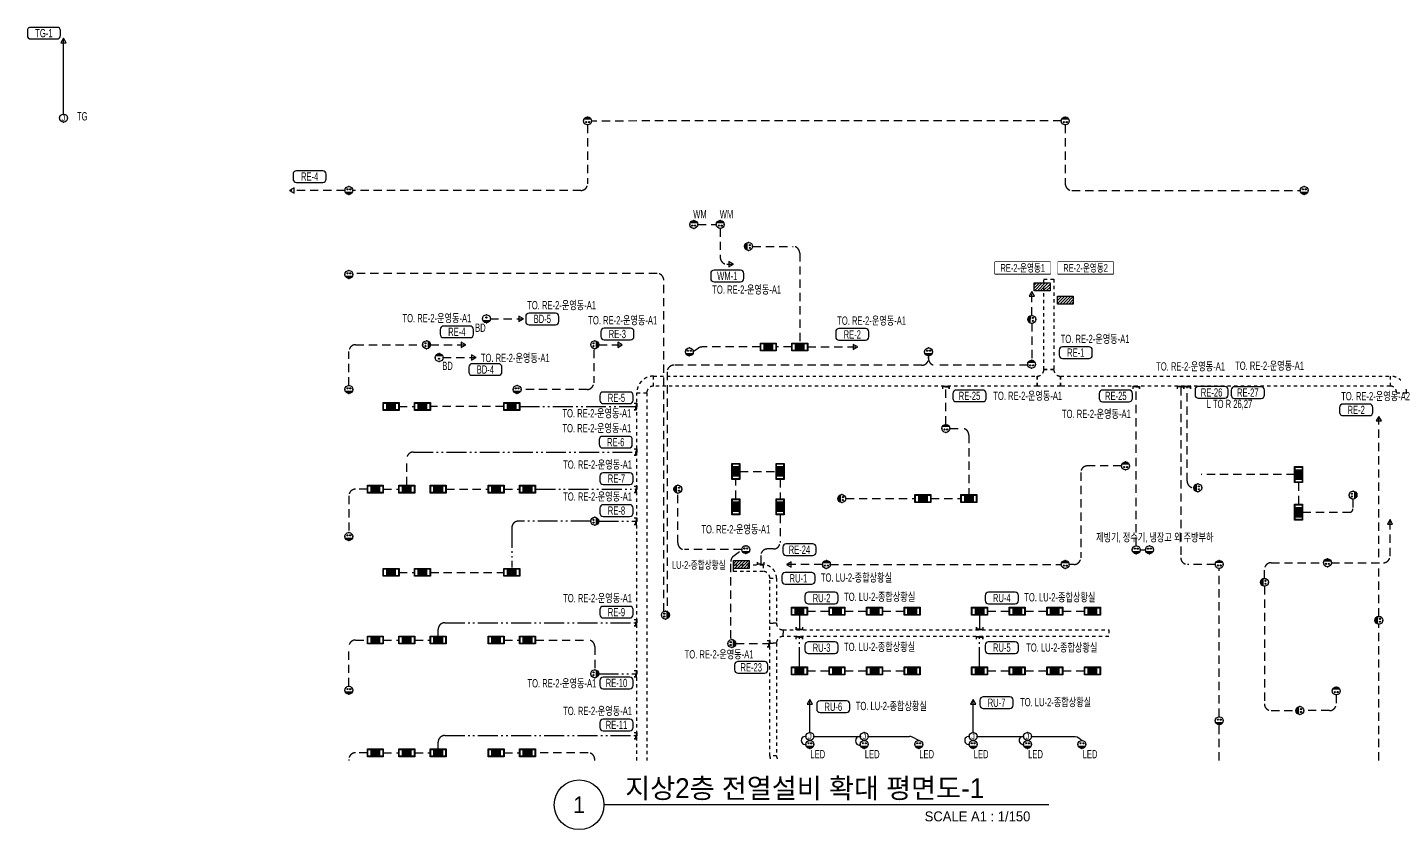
# Model space of a CAD drawing. Header units: millimetres. Extents: x 35956 to 501590, y -530175 to 881740.
# Drawn here: x 273312 to 335143, y -173775 to -137496 of the extents above; entities that cross this region are included whole.
import ezdxf
from ezdxf.enums import TextEntityAlignment as Align

# ---------------------------------------------------------------- set-up
doc = ezdxf.new("R2010")
doc.units = ezdxf.units.MM
doc.header["$LTSCALE"] = 150
doc.set_wipeout_variables(frame=1)
for name, pattern in [('D1', [3, 1, -1, 1]), ('D2', [6.5, 2.5, -1.5, 2.5]), ('E6', [10, 6, -1, 0.5, -1, 0.5, -1])]:
    doc.linetypes.add(name, pattern=pattern)
doc.layers.get('Defpoints').update_dxf_attribs({"color": 161})
for name, color, linetype in [('------01 Distribution Panel', 3, 'Continuous'), ('------01 Distribution Panel_UPS_Emgency', 232, 'Continuous'), ('------06 Receptacle', 6, 'Continuous'), ('------07 System Box', 6, 'Continuous'), ('-----20 General Symbol', 3, 'Continuous'), ('-----21 Embeded Wire in Ceiling or Wall', 4, 'Continuous'), ('-----22 Concealed Wire in Floor', 4, 'E6'), ('-----22 Embeded in Floor', 4, 'D2'), ('-----23 Concealed or Exposed Wire', 4, 'D1'), ('-----26 Electrical Cable Tray_Access Floor', 1, 'D1'), ('-----41 Drawing Title', 2, 'Continuous')]:
    doc.layers.add(name, color=color, linetype=linetype)
doc.styles.add('ELEC', font='Dotum.ttf')

# ---------------------------------------------------------------- blocks, each defined once
blk = doc.blocks.new('B02')
h = blk.add_hatch(color=256)
h.paths.add_polyline_path([(-136, 86, 0.632456), (136, 86)])
h.paths.add_polyline_path([(-75, 193, 1), (-32, 193, 1)])
h.paths.add_polyline_path([(32, 193, 1), (75, 193, 1)])
blk.add_line((-136, 86), (136, 86))
at = {"linetype": 'Continuous'}
blk.add_circle((0, 150), 150, dxfattribs=at)
for centre in [(-54, 193), (54, 193)]:
    blk.add_circle(centre, 21.4)
for p in [(-150, 150), (0, 300), (0, 0), (150, 150)]:
    blk.add_point(p)
blk = doc.blocks.new('O04')
blk.add_circle((0, 0), 150)
for p in [(-150, 0), (0, 150), (150, 0), (0, -150)]:
    blk.add_point(p)
at = {"style": 'ELEC'}
blk.add_text('J', height=214, dxfattribs=at).set_placement((0, 0), align=Align.MIDDLE)
blk = doc.blocks.new('A02')
h = blk.add_hatch()
h.set_pattern_fill('ANSI31', color=256, scale=25, style=0)
h.set_pattern_definition([(45, (-2000, -19200), (-56.1266, 56.1266), [])])
h.paths.add_polyline_path([(-300, 300), (-300, 0), (300, 0), (300, 300)])
blk.add_lwpolyline([(300, 0), (-300, 0), (-300, 300), (300, 300)], close=True)
blk = doc.blocks.new('B11')
h = blk.add_hatch(color=256)
h.dxf.hatch_style = 1
h.paths.add_polyline_path([(150, 150), (-150, 150), (-150, -150), (150, -150)])
at = {"linetype": 'Continuous'}
for points in [[(300, -150), (-300, -150), (-300, 150), (300, 150)], [(-150, 150), (150, 150), (150, -150), (-150, -150)]]:
    blk.add_lwpolyline(points, close=True, dxfattribs=at)
at = {"color": 1, "linetype": 'Continuous'}
for points in [[(-280, 130), (-170, 130), (-170, -130), (-280, -130)], [(170, 130), (280, 130), (280, -130), (170, -130)]]:
    blk.add_lwpolyline(points, close=True, dxfattribs=at)
blk = doc.blocks.new('B01')
h = blk.add_hatch(color=256)
h.paths.add_polyline_path([(21, 193, 1), (-21, 193, 1)])
h.paths.add_polyline_path([(-136, 86, 0.632456), (136, 86)])
blk.add_line((-136, 86), (136, 86))
at = {"linetype": 'Continuous'}
blk.add_circle((0, 150), 150, dxfattribs=at)
blk.add_circle((0, 193), 21.4)
for p in [(-150, 150), (0, 300), (0, 0), (150, 150)]:
    blk.add_point(p)
blk = doc.blocks.new('O07')
blk.add_lwpolyline([(-173, -100), (0, 0), (-173, 100)], close=True)
blk = doc.blocks.new('O08')
blk.add_hatch(color=256).paths.add_polyline_path([(-120, 51), (-120, 0), (120, 0), (120, 51)])
blk.add_lwpolyline([(120, 127.5), (120, 0), (-120, 0), (-120, 127.5), (-120, 51), (120, 51)])
blk = doc.blocks.new('A$C2ba48c73')
at = {"layer": '-----23 Concealed or Exposed Wire', "rotation": 180}
blk.add_blockref('O08', (0, 0), dxfattribs=at)

msp = doc.modelspace()

# ---------------------------------------------------------------- linework, layer by layer
at = {"layer": '------01 Distribution Panel', "color": 1, "elevation": 0}
for points in [[(317068, -148635), (319584, -148635), (319584, -148110), (317068, -148110)], [(319909, -148635), (322425, -148635), (322425, -148110), (319909, -148110)]]:
    msp.add_lwpolyline(points, close=True, dxfattribs=at)
at = {"layer": '-----21 Embeded Wire in Ceiling or Wall'}
for p, q in [((308880, -169560), (310981, -169560)), ((311341, -169560), (313197, -169560)), ((313622, -169740), (313333, -169593)), ((316263, -169560), (318364, -169560))]:
    msp.add_line(p, q, dxfattribs=at)
at = {"layer": '-----21 Embeded Wire in Ceiling or Wall', "elevation": 0}
for points in [[(274950, -141420), (274950, -137990)], [(308700, -169380), (308700, -167890)], [(316083, -169380), (316083, -167890)]]:
    msp.add_lwpolyline(points, dxfattribs=at)
msp.add_lwpolyline([(318724, -169560), (320702, -169560, -0.172663), (321004, -169740, -0.299992)], format="xyb", dxfattribs=at)
at = {"layer": '-----21 Embeded Wire in Ceiling or Wall'}
for centre, radius, start, end in [((308489, -169739), 182, 80.3196, 279.32668), ((310961, -169757), 198, 84.30033, 276.44016), ((313197, -169860), 300, 62.98687, 90), ((315880, -169739), 181, 82.67332, 276.97295), ((318343, -169739), 181, 83.46374, 276.18253)]:
    msp.add_arc(centre, radius, start, end, dxfattribs=at)
at = {"layer": '-----22 Concealed Wire in Floor'}
msp.add_line((290770, -156700), (300876, -156700), dxfattribs=at)
at = {"layer": '-----22 Concealed Wire in Floor', "elevation": 0}
for points in [[(298790, -159826), (295518, -159826, 0.414214), (295218, -160126), (295218, -161915)], [(291890, -165020), (291890, -164720, -0.414214), (292190, -164420), (300876, -164420)], [(291890, -170120), (291890, -169820, -0.414214), (292190, -169520), (300876, -169520)]]:
    msp.add_lwpolyline(points, format="xyb", dxfattribs=at)
for points in [[(299150, -159826), (300876, -159826)], [(308225, -164080), (308225, -164740)], [(316375, -164080), (316375, -164740)], [(308225, -166420), (308225, -165040)], [(316375, -166420), (316375, -165040)], [(299150, -166728), (300876, -166728)]]:
    msp.add_lwpolyline(points, dxfattribs=at)
at = {"layer": '-----22 Embeded in Floor'}
for p, q in [((318731, -150521), (318734, -149448)), ((294250, -150670), (295750, -150670)), ((318729, -150881), (318729, -152550)), ((292110, -152430), (293610, -152430)), ((314850, -155450), (314850, -153717)), ((325472, -153768), (325472, -161479)), ((325760, -158016), (325760, -153717)), ((290470, -158200), (290470, -157000)), ((330620, -157720), (326391, -157720)), ((330800, -158080), (330800, -159060)), ((292250, -158380), (294150, -158380)), ((333259, -158829), (333259, -159270)), ((330980, -159420), (333109, -159420)), ((306480, -161383), (306480, -161800)), ((327029, -161779), (325772, -161779)), ((305350, -165364), (306890, -165364))]:
    msp.add_line(p, q, dxfattribs=at)
at = {"layer": '-----22 Embeded in Floor', "elevation": 0}
for points in [[(298648, -141910), (298648, -144571, -0.414214), (298348, -144871), (288031, -144871)], [(320248, -141910), (320247, -144569), (320247, -144569, 0.414214), (320547, -144869), (330871, -144869)], [(304647, -146589), (304648, -147905, 0.414214), (304948, -148205), (305241, -148205)], [(306110, -147404), (307940, -147404, -0.414214), (308240, -147704), (308240, -151770)], [(302092, -163911), (302092, -148926, 0.414214), (301792, -148626), (288079, -148626)], [(287857, -153690), (287857, -152148, -0.414214), (288157, -151848), (291190, -151848)], [(306460, -151950), (303826, -151950, 0.149591), (303658, -152001), (303428, -152171)], [(315029, -155631), (315588, -155631, -0.414214), (315888, -155931), (315888, -158626)], [(322795, -157329), (321246, -157329, 0.414214), (320946, -157629), (320946, -161484, -0.414214), (320646, -161784), (320428, -161784)], [(288690, -158380), (288152, -158380, 0.414214), (287852, -158680), (287852, -160340)], [(305126, -165137), (305126, -161643, -0.19862), (305214, -161431), (305621, -161113), (303029, -161113, -0.414214), (302729, -160813), (302729, -158559)], [(307350, -159535), (307350, -160783, -0.414214), (307050, -161083), (306780, -161083)], [(332281, -161706), (334633, -161706, 0.414214), (334933, -161406), (334933, -159755)], [(329256, -162411), (329256, -162004, -0.414214), (329556, -161704), (331921, -161704)], [(329254, -162771), (329254, -168090, 0.414214), (329554, -168390), (330675, -168390)], [(287852, -167291), (287852, -165500, -0.414214), (288152, -165200), (288690, -165200)], [(296290, -165200), (298671, -165200, -0.414214), (298971, -165500), (298971, -166547)], [(332500, -167685), (332500, -168092, -0.414214), (332200, -168392), (331035, -168392)], [(288690, -170300), (288152, -170300, 0.414214), (287852, -170600), (287852, -170650)], [(298971, -170650), (298971, -170600, 0.414214), (298671, -170300), (296290, -170300)]]:
    msp.add_lwpolyline(points, format="xyb", dxfattribs=at)
for points in [[(320069, -141729), (298829, -141731)], [(287671, -144869), (285171, -144869)], [(303628, -146410), (304468, -146407)], [(291550, -151850), (293138, -151850)], [(299150, -151850), (300216, -151850)], [(307880, -151950), (307180, -151950)], [(308600, -151950), (310870, -151950)], [(314062, -152350), (314062, -152474), (314062, -152389)], [(290120, -154640), (290818, -154640)], [(294858, -154640), (291538, -154640)], [(334431, -161457), (334431, -155088)], [(305530, -157575), (307170, -157575)], [(305350, -158815), (305350, -157935)], [(307350, -157935), (307350, -158815)], [(289410, -158380), (290110, -158380)], [(294870, -158380), (295570, -158380)], [(310322, -158806), (313452, -158806)], [(314172, -158806), (315528, -158806)], [(323636, -161121), (323874, -161119)], [(309264, -161782), (307644, -161782)], [(309624, -161784), (320068, -161782)], [(327212, -168670), (327208, -161960)], [(334431, -164129), (334431, -161968)], [(290120, -162140), (290818, -162140)], [(291538, -162140), (294858, -162140)], [(308585, -163900), (309565, -163900)], [(310285, -163900), (311265, -163900)], [(311985, -163900), (312965, -163900)], [(316735, -163900), (317715, -163900)], [(318435, -163900), (319415, -163900)], [(320135, -163900), (321115, -163900)], [(334429, -170650), (334429, -164489)], [(289410, -165200), (290110, -165200)], [(290830, -165200), (291530, -165200)], [(294870, -165200), (295570, -165200)], [(308585, -166600), (309565, -166600)], [(310285, -166600), (311265, -166600)], [(311985, -166600), (312965, -166600)], [(316735, -166600), (317715, -166600)], [(318435, -166600), (319415, -166600)], [(320135, -166600), (321115, -166600)], [(327211, -170650), (327210, -169030)], [(289410, -170300), (290110, -170300)], [(290830, -170300), (291530, -170300)], [(294870, -170300), (295570, -170300)]]:
    msp.add_lwpolyline(points, dxfattribs=at)
at = {"layer": '-----22 Embeded in Floor'}
for centre, radius, start, end in [((290770, -157000), 300, 90, 180), ((326060, -158016), 300, 180, 270), ((333109, -159270), 150, 270, 0), ((306780, -161383), 300, 90, 180), ((325772, -161479), 300, 180, 270)]:
    msp.add_arc(centre, radius, start, end, dxfattribs=at)
at = {"layer": '-----26 Electrical Cable Tray_Access Floor'}
for points in [[(301326, -154017), (301326, -154017, -0.414214), (301626, -153717), (301626, -153717), (301626, -153267, 0.414214), (300876, -154017)], [(320029, -153267), (320029, -153717), (320029, -153717), (318979, -153717), (318979, -153267, 0.414214), (319279, -152967), (319729, -152967), (319729, -152967, 0.414214)], [(334933, -153717), (334933, -153717, -0.414214), (335233, -154017), (335233, -154017), (335683, -154017, 0.414214), (334933, -153267)], [(307190, -165340), (306890, -165340), (306890, -165340), (306890, -164440), (307190, -164440, 0.414214), (307490, -164740), (307490, -165040), (307490, -165040, 0.414214)]]:
    msp.add_lwpolyline(points, format="xyb", close=True, dxfattribs=at)
for points in [[(301626, -153717), (301626, -153267), (318979, -153267), (318979, -153717)], [(307190, -164440), (306890, -164440), (306890, -162400), (307190, -162400)], [(322218, -164740), (322218, -165040), (307490, -165040), (307490, -164740)], [(307190, -170430), (306890, -170430), (306890, -165340), (307190, -165340)]]:
    msp.add_lwpolyline(points, close=True, dxfattribs=at)
msp.add_lwpolyline([(300876, -170650), (300876, -154017), (301326, -154017), (301326, -170650)], dxfattribs=at)
msp.add_lwpolyline([(307287, -170650, -0.209323), (307190, -170430), (307190, -170430), (306890, -170430, 0.094332), (306932, -170650, 0.094332)], format="xyb", dxfattribs=at)
at = {"layer": '-----41 Drawing Title', "color": 7}
msp.add_line((319511, -172650), (299389, -172650), dxfattribs=at)
msp.add_circle((298264, -172650), 1125, dxfattribs=at)
at = {"color": 1, "linetype": 'Continuous', "elevation": 0}
for points in [[(295848, -150793, 0.414214), (295998, -150943), (297198, -150943, 0.414214), (297348, -150793), (297348, -150568, 0.414214), (297198, -150418), (295998, -150418, 0.414214), (295848, -150568)], [(293275, -153081, 0.414214), (293425, -153231), (294625, -153231, 0.414214), (294775, -153081), (294775, -152856, 0.414214), (294625, -152706), (293425, -152706, 0.414214), (293275, -152856)]]:
    msp.add_lwpolyline(points, format="xyb", close=True, dxfattribs=at)

# ---------------------------------------------------------------- block references
at = {"layer": '------01 Distribution Panel', "xscale": 1.2, "yscale": 1.2, "zscale": 1.2}
for p in [(319200, -149410), (320250, -150010)]:
    msp.add_blockref('A02', p, dxfattribs=at)
at = {"layer": '------01 Distribution Panel_UPS_Emgency', "xscale": 1.2, "yscale": 1.2, "zscale": 1.2, "rotation": 180}
msp.add_blockref('A02', (305600, -161600), dxfattribs=at)
at = {"layer": '------06 Receptacle', "xscale": 1.2, "yscale": 1.2, "zscale": 1.2}
for name, p, rotation in [('B02', (298650, -141550), 179.646272586137), ('B02', (320250, -141550), 179.646272586137), ('B02', (287850, -145050), 359.6462725861371), ('B02', (331050, -145050), 359.6462725861371), ('B02', (303449, -146229), 179.646272586137), ('B02', (304649, -146229), 179.646272586137), ('B02', (305750, -147402), 269.646272586137), ('B02', (287852, -148850), 359.646272586137), ('B02', (318550, -150700), 269.6462725861369), ('B02', (291550, -151850), 89.64627258613703), ('B02', (299150, -151850), 89.64627258613703), ('B02', (303247, -152350), 359.6462725861371), ('B02', (314066, -152350), 359.6462725861369), ('B01', (291930, -152250), 180), ('B02', (318729, -152550), 179.646272586137), ('B02', (287855, -154050), 359.6462725861371), ('B02', (295455, -154050), 359.6462725861371), ('B02', (314850, -155450), 179.646272586137), ('B02', (322976, -157150), 179.646272586137), ('B02', (302550, -158378), 269.646272586137), ('B02', (326060, -158316), 269.646272586137), ('B02', (309962, -158804), 269.646272586137), ('B02', (333440, -158650), 89.64627258613703), ('B02', (333440, -158650), 89.64627258613703), ('B02', (299150, -159829), 89.64627258613703), ('B02', (287850, -160700), 359.646272586137), ('B02', (305800, -161294), 359.6462725861371), ('B02', (323455, -161300), 359.6462725861371), ('B02', (324053, -161300), 359.6462725861371), ('B02', (309445, -161603), 179.646272586137), ('B02', (320249, -161603), 179.646272586137), ('B02', (327210, -161600), 179.646272586137), ('B02', (332102, -161525), 179.646272586137), ('B02', (329075, -162590), 269.646272586137), ('B02', (302348, -164075), 89.64627258613697), ('B02', (334250, -164308), 269.646272586137), ('B02', (305350, -165364), 89.64627258613699), ('B02', (299150, -166728), 89.64627258613703), ('B02', (287850, -167651), 359.646272586137), ('B02', (332502, -167325), 179.646272586137), ('B02', (327210, -169030), 359.646272586137), ('B02', (330675, -168390), 269.646272586137), ('B02', (308698, -170100), 359.6462725861371), ('B02', (311159, -170100), 359.6462725861371), ('B02', (313620, -170100), 359.6462725861371), ('B02', (316080, -170100), 359.6462725861371), ('B02', (318541, -170100), 359.6462725861371), ('B02', (321002, -170100), 359.6462725861371)]:
    msp.add_blockref(name, p, dxfattribs=dict(at, rotation=rotation))
msp.add_blockref('B01', (294070, -150850), dxfattribs=at)
at = {"layer": '------07 System Box', "xscale": 1.2, "yscale": 1.2, "zscale": 1.2}
for p, rotation in [((306820, -151950), 180), ((308240, -151950), 180), ((305350, -157575), 270), ((307350, -157575), 270), ((330800, -157720), 269.9999999999999), ((305350, -159175), 270), ((307350, -159175), 270), ((313812, -158806), 180), ((315888, -158806), 180), ((330800, -159420), 269.9999999999999), ((308225, -163900), 180), ((309925, -163900), 180), ((311625, -163900), 180), ((313325, -163900), 180), ((316375, -163900), 180), ((318075, -163900), 180), ((319775, -163900), 180), ((321475, -163900), 180), ((308225, -166600), 180), ((309925, -166600), 180), ((311625, -166600), 180), ((313325, -166600), 180), ((316375, -166600), 180), ((318075, -166600), 180), ((319775, -166600), 180), ((321475, -166600), 180)]:
    msp.add_blockref('B11', p, dxfattribs=dict(at, rotation=rotation))
for p in [(289760, -154640), (291178, -154640), (295218, -154640), (289050, -158380), (290470, -158380), (291890, -158380), (294510, -158380), (295930, -158380), (289760, -162140), (291178, -162140), (295218, -162140), (289050, -165200), (290470, -165200), (291890, -165200), (294510, -165200), (295930, -165200), (289050, -170300), (290470, -170300), (291890, -170300), (294510, -170300), (295930, -170300)]:
    msp.add_blockref('B11', p, dxfattribs=at)
at = {"layer": '-----20 General Symbol', "xscale": 1.2, "yscale": 1.2, "zscale": 1.2}
for p in [(274950, -141600), (308700, -169560), (311161, -169560), (316083, -169560), (318544, -169560)]:
    msp.add_blockref('O04', p, dxfattribs=at)
at = {"layer": '-----21 Embeded Wire in Ceiling or Wall', "xscale": 1.2, "yscale": 1.2, "zscale": 1.2}
for p, rotation in [((274950, -137990), 89.9999999999999), ((308700, -167890), 89.99999999999997), ((316083, -167890), 89.99999999999997)]:
    msp.add_blockref('O07', p, dxfattribs=dict(at, rotation=rotation))
for p in [(305241, -148205), (295750, -150670), (293138, -151850), (300216, -151850), (293610, -152430)]:
    msp.add_blockref('O07', p, dxfattribs=at)
at = {"layer": '-----22 Concealed Wire in Floor', "xscale": 1.2}
for p in [(325472, -153717), (308225, -165040), (316375, -165040)]:
    msp.add_blockref('A$C2ba48c73', p, dxfattribs=at)
for p, rotation in [((300876, -154640), 270), ((300876, -156700), 270), ((300876, -158380), 270), ((300876, -159826), 270), ((306480, -161800), 180), ((300876, -164420), 270), ((308225, -164740), 180.0000000095184), ((316375, -164740), 180.0000000095184), ((306890, -165364), 270), ((300876, -166728), 270), ((300876, -169520), 270)]:
    msp.add_blockref('A$C2ba48c73', p, dxfattribs=dict(at, rotation=rotation))
at = {"layer": '-----22 Embeded in Floor', "xscale": 1.2, "yscale": 1.2, "zscale": 1.2}
for p, rotation in [((285171, -144869), 180), ((318734, -149448), 90), ((334431, -155088), 90), ((334933, -159755), 90)]:
    msp.add_blockref('O07', p, dxfattribs=dict(at, rotation=rotation))
msp.add_blockref('O07', (310870, -151950), dxfattribs=at)

# ---------------------------------------------------------------- texts
at = {"layer": '------06 Receptacle', "style": 'ELEC', "width": 0.7}
for s, p in [('WM', (303728, -145942)), ('WM', (304928, -145942)), ('BD', (292313, -152803)), ('LED', (309057, -170361)), ('LED', (311519, -170361)), ('LED', (313981, -170361)), ('LED', (316443, -170361)), ('LED', (318905, -170361)), ('LED', (321367, -170361))]:
    msp.add_text(s, height=375, dxfattribs=at).set_placement(p, align=Align.MIDDLE)
at = {"layer": '-----20 General Symbol', "style": 'ELEC', "width": 0.7}
msp.add_text('TG', height=375, dxfattribs=at).set_placement((275797, -141518), align=Align.MIDDLE)
at = {"layer": '-----41 Drawing Title', "color": 2, "style": 'ELEC'}
msp.add_text('지상2층 전열설비 확대 평면도-1', height=900, dxfattribs=at).set_placement((300348, -172350))
at = {"layer": '-----41 Drawing Title', "color": 7, "style": 'ELEC'}
msp.add_text('1', height=750, dxfattribs=at).set_placement((298264, -172650), align=Align.MIDDLE)
at = {"layer": '-----41 Drawing Title', "style": 'ELEC'}
msp.add_text('SCALE A1 : 1/150', height=450, dxfattribs=at).set_placement((318669, -173400), align=Align.RIGHT)
at = {"style": 'ELEC', "width": 0.7}
for s, p in [('TO. RE-2-운영동-A1', (297473, -150051)), ('BD-5', (296598, -150681)), ('TO. RE-2-운영동-A1', (295378, -152436)), ('TO. RE-2-운영동-A1', (325915, -152817)), ('TO. RE-2-운영동-A1', (329485, -152787)), ('BD-4', (294025, -152968)), ('TO. RE-2-운영동-A1', (318550, -154147)), ('TO. RE-2-운영동-A1', (321656, -154966)), ('TO. RE-2-운영동-A1', (305349, -160183)), ('TO. LU-2-종합상황실', (320090, -165528)), ('TO. LU-2-종합상황실', (319812, -167998))]:
    msp.add_text(s, height=375, dxfattribs=at).set_placement(p, align=Align.MIDDLE)
at = {"layer": 'Defpoints', "style": 'ELEC', "width": 0.7}
msp.add_text('제빙기, 정수기, 냉장고 외 주방부하', height=375, dxfattribs=at).set_placement((324298, -160563, 0), align=Align.MIDDLE)

# ---------------------------------------------------------------- wipeouts: each hides what was drawn before it
at = {"color": 1, "linetype": 'Continuous'}
for points in [[(321783, -154273), (321785, -154296), (321791, -154319), (321800, -154341), (321812, -154361), (321827, -154379), (321845, -154394), (321865, -154407), (321887, -154416), (321910, -154421), (321933, -154423), (323133, -154423), (323157, -154421), (323180, -154416), (323201, -154407), (323221, -154394), (323239, -154379), (323255, -154361), (323267, -154341), (323276, -154319), (323281, -154296), (323283, -154273), (323283, -154048), (323281, -154024), (323276, -154002), (323267, -153980), (323255, -153960), (323239, -153942), (323221, -153927), (323201, -153914), (323180, -153905), (323157, -153900), (323133, -153898), (321933, -153898), (321910, -153900), (321887, -153905), (321865, -153914), (321845, -153927), (321827, -153942), (321812, -153960), (321800, -153980), (321791, -154002), (321785, -154024), (321783, -154048)], [(326115, -154116), (326117, -154140), (326122, -154163), (326131, -154185), (326144, -154205), (326159, -154223), (326177, -154238), (326197, -154250), (326219, -154259), (326242, -154265), (326265, -154266), (327465, -154266), (327489, -154265), (327511, -154259), (327533, -154250), (327553, -154238), (327571, -154223), (327586, -154205), (327599, -154185), (327608, -154163), (327613, -154140), (327615, -154116), (327615, -153891), (327613, -153868), (327608, -153845), (327599, -153823), (327586, -153803), (327571, -153785), (327553, -153770), (327533, -153758), (327511, -153749), (327489, -153743), (327465, -153741), (326265, -153741), (326242, -153743), (326219, -153749), (326197, -153758), (326177, -153770), (326159, -153785), (326144, -153803), (326131, -153823), (326122, -153845), (326117, -153868), (326115, -153891)]]:
    msp.add_wipeout(points, dxfattribs=at)

# ---------------------------------------------------------------- next in the draw order: linework, layer by layer
at = {"layer": '-----22 Embeded in Floor'}
msp.add_line((323457, -160940), (323457, -153717), dxfattribs=at)
at = {"layer": '-----26 Electrical Cable Tray_Access Floor'}
msp.add_lwpolyline([(320029, -153717), (320029, -153267), (334933, -153267), (334933, -153717)], close=True, dxfattribs=at)
at = {"color": 1, "linetype": 'Continuous', "elevation": 0}
for points in [[(321783, -154273, 0.414214), (321933, -154423), (323133, -154423, 0.414214), (323283, -154273), (323283, -154048, 0.414214), (323133, -153898), (321933, -153898, 0.414214), (321783, -154048)], [(326115, -154116, 0.414214), (326265, -154266), (327465, -154266, 0.414214), (327615, -154116), (327615, -153891, 0.414214), (327465, -153741), (326265, -153741, 0.414214), (326115, -153891)]]:
    msp.add_lwpolyline(points, format="xyb", close=True, dxfattribs=at)

# ---------------------------------------------------------------- next in the draw order: block references
at = {"layer": '-----22 Concealed Wire in Floor', "xscale": 1.2}
for p in [(323457, -153717), (325760, -153717)]:
    msp.add_blockref('A$C2ba48c73', p, dxfattribs=at)

# ---------------------------------------------------------------- next in the draw order: texts
at = {"style": 'ELEC', "width": 0.7}
for s, p in [('RE-26', (326865, -154004)), ('RE-25', (322533, -154160))]:
    msp.add_text(s, height=375, dxfattribs=at).set_placement(p, align=Align.MIDDLE)

# ---------------------------------------------------------------- next in the draw order: wipeouts: each hides what was drawn before it
at = {"color": 1}
msp.add_wipeout([(317068, -148635), (319584, -148635), (319584, -148110), (317068, -148110)], dxfattribs=at).dxf.layer = '------01 Distribution Panel'
at = {"color": 1, "linetype": 'Continuous'}
for points in [[(273312, -137871), (273314, -137894), (273320, -137917), (273329, -137939), (273341, -137959), (273356, -137977), (273374, -137992), (273394, -138005), (273416, -138014), (273439, -138019), (273462, -138021), (274662, -138021), (274686, -138019), (274709, -138014), (274731, -138005), (274751, -137992), (274769, -137977), (274784, -137959), (274796, -137939), (274805, -137917), (274811, -137894), (274812, -137871), (274812, -137646), (274811, -137623), (274805, -137600), (274796, -137578), (274784, -137558), (274769, -137540), (274751, -137525), (274731, -137512), (274709, -137503), (274686, -137498), (274662, -137496), (273462, -137496), (273439, -137498), (273416, -137503), (273394, -137512), (273374, -137525), (273356, -137540), (273341, -137558), (273329, -137578), (273320, -137600), (273314, -137623), (273312, -137646)], [(285329, -144356), (285331, -144379), (285336, -144402), (285345, -144424), (285357, -144444), (285373, -144462), (285391, -144477), (285411, -144490), (285432, -144499), (285455, -144504), (285479, -144506), (286679, -144506), (286702, -144504), (286725, -144499), (286747, -144490), (286767, -144477), (286785, -144462), (286800, -144444), (286812, -144424), (286821, -144402), (286827, -144379), (286829, -144356), (286829, -144131), (286827, -144107), (286821, -144085), (286812, -144063), (286800, -144043), (286785, -144025), (286767, -144010), (286747, -143997), (286725, -143988), (286702, -143983), (286679, -143981), (285479, -143981), (285455, -143983), (285432, -143988), (285411, -143997), (285391, -144010), (285373, -144025), (285357, -144043), (285345, -144063), (285336, -144085), (285331, -144107), (285329, -144131)], [(309866, -151491), (309868, -151514), (309874, -151537), (309883, -151559), (309895, -151579), (309910, -151597), (309928, -151612), (309948, -151624), (309970, -151633), (309993, -151639), (310016, -151641), (311216, -151641), (311240, -151639), (311263, -151633), (311284, -151624), (311305, -151612), (311322, -151597), (311338, -151579), (311350, -151559), (311359, -151537), (311365, -151514), (311366, -151491), (311366, -151266), (311365, -151242), (311359, -151219), (311350, -151198), (311338, -151178), (311322, -151160), (311305, -151144), (311284, -151132), (311263, -151123), (311240, -151118), (311216, -151116), (310016, -151116), (309993, -151118), (309970, -151123), (309948, -151132), (309928, -151144), (309910, -151160), (309895, -151178), (309883, -151198), (309874, -151219), (309868, -151242), (309866, -151266)], [(307431, -162524), (307433, -162548), (307439, -162571), (307448, -162592), (307460, -162612), (307475, -162630), (307493, -162646), (307513, -162658), (307535, -162667), (307558, -162672), (307581, -162674), (308781, -162674), (308805, -162672), (308828, -162667), (308850, -162658), (308870, -162646), (308888, -162630), (308903, -162612), (308915, -162592), (308924, -162571), (308930, -162548), (308931, -162524), (308931, -162299), (308930, -162276), (308924, -162253), (308915, -162231), (308903, -162211), (308888, -162193), (308870, -162178), (308850, -162166), (308828, -162157), (308805, -162151), (308781, -162149), (307581, -162149), (307558, -162151), (307535, -162157), (307513, -162166), (307493, -162178), (307475, -162193), (307460, -162211), (307448, -162231), (307439, -162253), (307433, -162276), (307431, -162299)], [(308478, -163415), (308479, -163438), (308485, -163461), (308494, -163483), (308506, -163503), (308522, -163521), (308539, -163536), (308560, -163548), (308581, -163557), (308604, -163563), (308628, -163565), (309828, -163565), (309851, -163563), (309874, -163557), (309896, -163548), (309916, -163536), (309934, -163521), (309949, -163503), (309961, -163483), (309970, -163461), (309976, -163438), (309978, -163415), (309978, -163190), (309976, -163166), (309970, -163143), (309961, -163122), (309949, -163101), (309934, -163084), (309916, -163068), (309896, -163056), (309874, -163047), (309851, -163041), (309828, -163040), (308628, -163040), (308604, -163041), (308581, -163047), (308560, -163056), (308539, -163068), (308522, -163084), (308506, -163101), (308494, -163122), (308485, -163143), (308479, -163166), (308478, -163190)], [(316628, -163415), (316629, -163438), (316635, -163461), (316644, -163483), (316656, -163503), (316672, -163521), (316689, -163536), (316710, -163548), (316731, -163557), (316754, -163563), (316778, -163565), (317978, -163565), (318001, -163563), (318024, -163557), (318046, -163548), (318066, -163536), (318084, -163521), (318099, -163503), (318111, -163483), (318120, -163461), (318126, -163438), (318128, -163415), (318128, -163190), (318126, -163166), (318120, -163143), (318111, -163122), (318099, -163101), (318084, -163084), (318066, -163068), (318046, -163056), (318024, -163047), (318001, -163041), (317978, -163040), (316778, -163040), (316754, -163041), (316731, -163047), (316710, -163056), (316689, -163068), (316672, -163084), (316656, -163101), (316644, -163122), (316635, -163143), (316629, -163166), (316628, -163190)], [(308478, -165658), (308479, -165682), (308485, -165705), (308494, -165726), (308506, -165746), (308522, -165764), (308539, -165780), (308560, -165792), (308581, -165801), (308604, -165806), (308628, -165808), (309828, -165808), (309851, -165806), (309874, -165801), (309896, -165792), (309916, -165780), (309934, -165764), (309949, -165746), (309961, -165726), (309970, -165705), (309976, -165682), (309978, -165658), (309978, -165433), (309976, -165410), (309970, -165387), (309961, -165365), (309949, -165345), (309934, -165327), (309916, -165312), (309896, -165300), (309874, -165291), (309851, -165285), (309828, -165283), (308628, -165283), (308604, -165285), (308581, -165291), (308560, -165300), (308539, -165312), (308522, -165327), (308506, -165345), (308494, -165365), (308485, -165387), (308479, -165410), (308478, -165433)], [(316628, -165658), (316629, -165682), (316635, -165705), (316644, -165726), (316656, -165746), (316672, -165764), (316689, -165780), (316710, -165792), (316731, -165801), (316754, -165806), (316778, -165808), (317978, -165808), (318001, -165806), (318024, -165801), (318046, -165792), (318066, -165780), (318084, -165764), (318099, -165746), (318111, -165726), (318120, -165705), (318126, -165682), (318128, -165658), (318128, -165433), (318126, -165410), (318120, -165387), (318111, -165365), (318099, -165345), (318084, -165327), (318066, -165312), (318046, -165300), (318024, -165291), (318001, -165285), (317978, -165283), (316778, -165283), (316754, -165285), (316731, -165291), (316710, -165300), (316689, -165312), (316672, -165327), (316656, -165345), (316644, -165365), (316635, -165387), (316629, -165410), (316628, -165433)], [(305296, -166546), (305298, -166570), (305304, -166593), (305313, -166614), (305325, -166634), (305340, -166652), (305358, -166668), (305378, -166680), (305400, -166689), (305423, -166694), (305446, -166696), (306646, -166696), (306670, -166694), (306693, -166689), (306715, -166680), (306735, -166668), (306753, -166652), (306768, -166634), (306780, -166614), (306789, -166593), (306795, -166570), (306796, -166546), (306796, -166321), (306795, -166298), (306789, -166275), (306780, -166253), (306768, -166233), (306753, -166215), (306735, -166200), (306715, -166188), (306693, -166179), (306670, -166173), (306646, -166171), (305446, -166171), (305423, -166173), (305400, -166179), (305378, -166188), (305358, -166200), (305340, -166215), (305325, -166233), (305313, -166253), (305304, -166275), (305298, -166298), (305296, -166321)], [(309009, -168329), (309011, -168353), (309016, -168376), (309025, -168398), (309038, -168418), (309053, -168436), (309071, -168451), (309091, -168463), (309113, -168472), (309135, -168478), (309159, -168479), (310359, -168479), (310382, -168478), (310405, -168472), (310427, -168463), (310447, -168451), (310465, -168436), (310480, -168418), (310493, -168398), (310502, -168376), (310507, -168353), (310509, -168329), (310509, -168104), (310507, -168081), (310502, -168058), (310493, -168036), (310480, -168016), (310465, -167998), (310447, -167983), (310427, -167971), (310405, -167962), (310382, -167956), (310359, -167954), (309159, -167954), (309135, -167956), (309113, -167962), (309091, -167971), (309071, -167983), (309053, -167998), (309038, -168016), (309025, -168036), (309016, -168058), (309011, -168081), (309009, -168104)]]:
    msp.add_wipeout(points, dxfattribs=at)
for points in [[(304214, -148851), (304216, -148874), (304221, -148897), (304230, -148919), (304243, -148939), (304258, -148957), (304276, -148972), (304296, -148984), (304318, -148993), (304340, -148999), (304364, -149001), (305564, -149001), (305587, -148999), (305610, -148993), (305632, -148984), (305652, -148972), (305670, -148957), (305685, -148939), (305698, -148919), (305707, -148897), (305712, -148874), (305714, -148851), (305714, -148626), (305712, -148602), (305707, -148579), (305698, -148558), (305685, -148538), (305670, -148520), (305652, -148504), (305632, -148492), (305610, -148483), (305587, -148478), (305564, -148476), (304364, -148476), (304340, -148478), (304318, -148483), (304296, -148492), (304276, -148504), (304258, -148520), (304243, -148538), (304230, -148558), (304221, -148579), (304216, -148602), (304214, -148626)], [(291985, -151377), (291987, -151401), (291993, -151423), (292002, -151445), (292014, -151465), (292029, -151483), (292047, -151498), (292067, -151511), (292089, -151520), (292112, -151525), (292135, -151527), (293335, -151527), (293359, -151525), (293382, -151520), (293403, -151511), (293424, -151498), (293441, -151483), (293457, -151465), (293469, -151445), (293478, -151423), (293484, -151401), (293485, -151377), (293485, -151152), (293484, -151129), (293478, -151106), (293469, -151084), (293457, -151064), (293441, -151046), (293424, -151031), (293403, -151018), (293382, -151009), (293359, -151004), (293335, -151002), (292135, -151002), (292112, -151004), (292089, -151009), (292067, -151018), (292047, -151031), (292029, -151046), (292014, -151064), (292002, -151084), (291993, -151106), (291987, -151129), (291985, -151152)], [(299243, -151474), (299245, -151498), (299250, -151521), (299259, -151542), (299271, -151563), (299287, -151580), (299305, -151596), (299325, -151608), (299346, -151617), (299369, -151623), (299393, -151624), (300593, -151624), (300616, -151623), (300639, -151617), (300661, -151608), (300681, -151596), (300699, -151580), (300714, -151563), (300726, -151542), (300735, -151521), (300741, -151498), (300743, -151474), (300743, -151249), (300741, -151226), (300735, -151203), (300726, -151181), (300714, -151161), (300699, -151143), (300681, -151128), (300661, -151116), (300639, -151107), (300616, -151101), (300593, -151099), (299393, -151099), (299369, -151101), (299346, -151107), (299325, -151116), (299305, -151128), (299287, -151143), (299271, -151161), (299259, -151181), (299250, -151203), (299245, -151226), (299243, -151249)], [(315167, -154272), (315169, -154295), (315175, -154318), (315184, -154340), (315196, -154360), (315211, -154378), (315229, -154393), (315249, -154406), (315271, -154415), (315294, -154420), (315317, -154422), (316517, -154422), (316541, -154420), (316564, -154415), (316585, -154406), (316605, -154393), (316623, -154378), (316639, -154360), (316651, -154340), (316660, -154318), (316665, -154295), (316667, -154272), (316667, -154047), (316665, -154023), (316660, -154001), (316651, -153979), (316639, -153959), (316623, -153941), (316605, -153926), (316585, -153913), (316564, -153904), (316541, -153899), (316517, -153897), (315317, -153897), (315294, -153899), (315271, -153904), (315249, -153913), (315229, -153926), (315211, -153941), (315196, -153959), (315184, -153979), (315175, -154001), (315169, -154023), (315167, -154047)], [(299203, -154361), (299205, -154385), (299210, -154407), (299219, -154429), (299232, -154449), (299247, -154467), (299265, -154482), (299285, -154495), (299307, -154504), (299330, -154509), (299353, -154511), (300553, -154511), (300577, -154509), (300599, -154504), (300621, -154495), (300641, -154482), (300659, -154467), (300674, -154449), (300687, -154429), (300696, -154407), (300701, -154385), (300703, -154361), (300703, -154136), (300701, -154113), (300696, -154090), (300687, -154068), (300674, -154048), (300659, -154030), (300641, -154015), (300621, -154002), (300599, -153993), (300577, -153988), (300553, -153986), (299353, -153986), (299330, -153988), (299307, -153993), (299285, -154002), (299265, -154015), (299247, -154030), (299232, -154048), (299219, -154068), (299210, -154090), (299205, -154113), (299203, -154136)], [(332655, -154905), (332657, -154928), (332663, -154951), (332672, -154973), (332684, -154993), (332699, -155011), (332717, -155026), (332737, -155038), (332759, -155047), (332782, -155053), (332805, -155055), (334005, -155055), (334029, -155053), (334052, -155047), (334074, -155038), (334094, -155026), (334112, -155011), (334127, -154993), (334139, -154973), (334148, -154951), (334154, -154928), (334155, -154905), (334155, -154680), (334154, -154656), (334148, -154633), (334139, -154612), (334127, -154592), (334112, -154574), (334094, -154558), (334074, -154546), (334052, -154537), (334029, -154532), (334005, -154530), (332805, -154530), (332782, -154532), (332759, -154537), (332737, -154546), (332717, -154558), (332699, -154574), (332684, -154592), (332672, -154612), (332663, -154633), (332657, -154656), (332655, -154680)], [(299170, -156365), (299172, -156389), (299177, -156412), (299186, -156433), (299199, -156454), (299214, -156471), (299232, -156487), (299252, -156499), (299274, -156508), (299297, -156514), (299320, -156515), (300520, -156515), (300544, -156514), (300566, -156508), (300588, -156499), (300608, -156487), (300626, -156471), (300641, -156454), (300654, -156433), (300663, -156412), (300668, -156389), (300670, -156365), (300670, -156140), (300668, -156117), (300663, -156094), (300654, -156072), (300641, -156052), (300626, -156034), (300608, -156019), (300588, -156007), (300566, -155998), (300544, -155992), (300520, -155990), (299320, -155990), (299297, -155992), (299274, -155998), (299252, -156007), (299232, -156019), (299214, -156034), (299199, -156052), (299186, -156072), (299177, -156094), (299172, -156117), (299170, -156140)], [(299203, -158012), (299205, -158035), (299210, -158058), (299219, -158080), (299232, -158100), (299247, -158118), (299265, -158133), (299285, -158146), (299307, -158155), (299330, -158160), (299353, -158162), (300553, -158162), (300577, -158160), (300599, -158155), (300621, -158146), (300641, -158133), (300659, -158118), (300674, -158100), (300687, -158080), (300696, -158058), (300701, -158035), (300703, -158012), (300703, -157787), (300701, -157763), (300696, -157741), (300687, -157719), (300674, -157699), (300659, -157681), (300641, -157666), (300621, -157653), (300599, -157644), (300577, -157639), (300553, -157637), (299353, -157637), (299330, -157639), (299307, -157644), (299285, -157653), (299265, -157666), (299247, -157681), (299232, -157699), (299219, -157719), (299210, -157741), (299205, -157763), (299203, -157787)], [(299203, -159458), (299205, -159482), (299210, -159505), (299219, -159526), (299232, -159546), (299247, -159564), (299265, -159580), (299285, -159592), (299307, -159601), (299330, -159606), (299353, -159608), (300553, -159608), (300577, -159606), (300599, -159601), (300621, -159592), (300641, -159580), (300659, -159564), (300674, -159546), (300687, -159526), (300696, -159505), (300701, -159482), (300703, -159458), (300703, -159233), (300701, -159210), (300696, -159187), (300687, -159165), (300674, -159145), (300659, -159127), (300641, -159112), (300621, -159100), (300599, -159091), (300577, -159085), (300553, -159083), (299353, -159083), (299330, -159085), (299307, -159091), (299285, -159100), (299265, -159112), (299247, -159127), (299232, -159145), (299219, -159165), (299210, -159187), (299205, -159210), (299203, -159233)], [(299203, -164052), (299205, -164075), (299210, -164098), (299219, -164120), (299232, -164140), (299247, -164158), (299265, -164173), (299285, -164186), (299307, -164195), (299330, -164200), (299353, -164202), (300553, -164202), (300577, -164200), (300599, -164195), (300621, -164186), (300641, -164173), (300659, -164158), (300674, -164140), (300687, -164120), (300696, -164098), (300701, -164075), (300703, -164052), (300703, -163827), (300701, -163803), (300696, -163781), (300687, -163759), (300674, -163739), (300659, -163721), (300641, -163706), (300621, -163693), (300599, -163684), (300577, -163679), (300553, -163677), (299353, -163677), (299330, -163679), (299307, -163684), (299285, -163693), (299265, -163706), (299247, -163721), (299232, -163739), (299219, -163759), (299210, -163781), (299205, -163803), (299203, -163827)], [(299203, -167254), (299205, -167278), (299210, -167301), (299219, -167322), (299232, -167342), (299247, -167360), (299265, -167376), (299285, -167388), (299307, -167397), (299330, -167402), (299353, -167404), (300553, -167404), (300577, -167402), (300599, -167397), (300621, -167388), (300641, -167376), (300659, -167360), (300674, -167342), (300687, -167322), (300696, -167301), (300701, -167278), (300703, -167254), (300703, -167029), (300701, -167006), (300696, -166983), (300687, -166961), (300674, -166941), (300659, -166923), (300641, -166908), (300621, -166896), (300599, -166887), (300577, -166881), (300553, -166879), (299353, -166879), (299330, -166881), (299307, -166887), (299285, -166896), (299265, -166908), (299247, -166923), (299232, -166941), (299219, -166961), (299210, -166983), (299205, -167006), (299203, -167029)], [(316392, -168149), (316394, -168173), (316399, -168196), (316408, -168218), (316421, -168238), (316436, -168256), (316454, -168271), (316474, -168283), (316496, -168292), (316519, -168298), (316542, -168299), (317742, -168299), (317766, -168298), (317788, -168292), (317810, -168283), (317830, -168271), (317848, -168256), (317863, -168238), (317876, -168218), (317885, -168196), (317890, -168173), (317892, -168149), (317892, -167924), (317890, -167901), (317885, -167878), (317876, -167856), (317863, -167836), (317848, -167818), (317830, -167803), (317810, -167791), (317788, -167782), (317766, -167776), (317742, -167774), (316542, -167774), (316519, -167776), (316496, -167782), (316474, -167791), (316454, -167803), (316436, -167818), (316421, -167836), (316408, -167856), (316399, -167878), (316394, -167901), (316392, -167924)], [(299203, -169152), (299205, -169175), (299210, -169198), (299219, -169220), (299232, -169240), (299247, -169258), (299265, -169273), (299285, -169286), (299307, -169295), (299330, -169300), (299353, -169302), (300553, -169302), (300577, -169300), (300599, -169295), (300621, -169286), (300641, -169273), (300659, -169258), (300674, -169240), (300687, -169220), (300696, -169198), (300701, -169175), (300703, -169152), (300703, -168927), (300701, -168903), (300696, -168881), (300687, -168859), (300674, -168839), (300659, -168821), (300641, -168806), (300621, -168793), (300599, -168784), (300577, -168779), (300553, -168777), (299353, -168777), (299330, -168779), (299307, -168784), (299285, -168793), (299265, -168806), (299247, -168821), (299232, -168839), (299219, -168859), (299210, -168881), (299205, -168903), (299203, -168927)]]:
    msp.add_wipeout(points, dxfattribs=at).translate(0, 0, 0)

# ---------------------------------------------------------------- next in the draw order: linework, layer by layer
at = {"layer": '-----22 Concealed Wire in Floor'}
for p, q in [((295578, -154640), (300876, -154640)), ((296290, -158380), (300825, -158380))]:
    msp.add_line(p, q, dxfattribs=at)
at = {"layer": '-----22 Embeded in Floor', "elevation": 0}
msp.add_lwpolyline([(298924, -152074), (298924, -153571, -0.414214), (298624, -153871), (295636, -153871)], format="xyb", dxfattribs=at)
at = {"layer": '-----26 Electrical Cable Tray_Access Floor'}
msp.add_lwpolyline([(319729, -152967), (319279, -152967), (319279, -148884), (319729, -148884)], close=True, dxfattribs=at)
msp.add_lwpolyline([(306590, -162100), (306590, -162100, -0.414214), (306890, -162400), (306890, -162400), (307190, -162400, 0.414214), (306590, -161800)], format="xyb", close=True, dxfattribs=at)
at = {"color": 1, "linetype": 'Continuous', "elevation": 0}
for points in [[(273312, -137871, 0.414214), (273462, -138021), (274662, -138021, 0.414214), (274812, -137871), (274812, -137646, 0.414214), (274662, -137496), (273462, -137496, 0.414214), (273312, -137646)], [(285329, -144356, 0.414214), (285479, -144506), (286679, -144506, 0.414214), (286829, -144356), (286829, -144131, 0.414214), (286679, -143981), (285479, -143981, 0.414214), (285329, -144131)], [(304214, -148851, 0.414214), (304364, -149001), (305564, -149001, 0.414214), (305714, -148851), (305714, -148626, 0.414214), (305564, -148476), (304364, -148476, 0.414214), (304214, -148626)], [(291985, -151377, 0.414214), (292135, -151527), (293335, -151527, 0.414214), (293485, -151377), (293485, -151152, 0.414214), (293335, -151002), (292135, -151002, 0.414214), (291985, -151152)], [(299243, -151474, 0.414214), (299393, -151624), (300593, -151624, 0.414214), (300743, -151474), (300743, -151249, 0.414214), (300593, -151099), (299393, -151099, 0.414214), (299243, -151249)], [(309866, -151491, 0.414214), (310016, -151641), (311216, -151641, 0.414214), (311366, -151491), (311366, -151266, 0.414214), (311216, -151116), (310016, -151116, 0.414214), (309866, -151266)], [(315167, -154272, 0.414214), (315317, -154422), (316517, -154422, 0.414214), (316667, -154272), (316667, -154047, 0.414214), (316517, -153897), (315317, -153897, 0.414214), (315167, -154047)], [(299203, -154361, 0.414214), (299353, -154511), (300553, -154511, 0.414214), (300703, -154361), (300703, -154136, 0.414214), (300553, -153986), (299353, -153986, 0.414214), (299203, -154136)], [(332655, -154905, 0.414214), (332805, -155055), (334005, -155055, 0.414214), (334155, -154905), (334155, -154680, 0.414214), (334005, -154530), (332805, -154530, 0.414214), (332655, -154680)], [(299170, -156365, 0.414214), (299320, -156515), (300520, -156515, 0.414214), (300670, -156365), (300670, -156140, 0.414214), (300520, -155990), (299320, -155990, 0.414214), (299170, -156140)], [(299203, -158012, 0.414214), (299353, -158162), (300553, -158162, 0.414214), (300703, -158012), (300703, -157787, 0.414214), (300553, -157637), (299353, -157637, 0.414214), (299203, -157787)], [(299203, -159458, 0.414214), (299353, -159608), (300553, -159608, 0.414214), (300703, -159458), (300703, -159233, 0.414214), (300553, -159083), (299353, -159083, 0.414214), (299203, -159233)], [(307431, -162524, 0.414214), (307581, -162674), (308781, -162674, 0.414214), (308931, -162524), (308931, -162299, 0.414214), (308781, -162149), (307581, -162149, 0.414214), (307431, -162299)], [(308478, -163415, 0.414214), (308628, -163565), (309828, -163565, 0.414214), (309978, -163415), (309978, -163190, 0.414214), (309828, -163040), (308628, -163040, 0.414214), (308478, -163190)], [(316628, -163415, 0.414214), (316778, -163565), (317978, -163565, 0.414214), (318128, -163415), (318128, -163190, 0.414214), (317978, -163040), (316778, -163040, 0.414214), (316628, -163190)], [(299203, -164052, 0.414214), (299353, -164202), (300553, -164202, 0.414214), (300703, -164052), (300703, -163827, 0.414214), (300553, -163677), (299353, -163677, 0.414214), (299203, -163827)], [(308478, -165658, 0.414214), (308628, -165808), (309828, -165808, 0.414214), (309978, -165658), (309978, -165433, 0.414214), (309828, -165283), (308628, -165283, 0.414214), (308478, -165433)], [(316628, -165658, 0.414214), (316778, -165808), (317978, -165808, 0.414214), (318128, -165658), (318128, -165433, 0.414214), (317978, -165283), (316778, -165283, 0.414214), (316628, -165433)], [(305296, -166546, 0.414214), (305446, -166696), (306646, -166696, 0.414214), (306796, -166546), (306796, -166321, 0.414214), (306646, -166171), (305446, -166171, 0.414214), (305296, -166321)], [(299203, -167254, 0.414214), (299353, -167404), (300553, -167404, 0.414214), (300703, -167254), (300703, -167029, 0.414214), (300553, -166879), (299353, -166879, 0.414214), (299203, -167029)], [(309009, -168329, 0.414214), (309159, -168479), (310359, -168479, 0.414214), (310509, -168329), (310509, -168104, 0.414214), (310359, -167954), (309159, -167954, 0.414214), (309009, -168104)], [(316392, -168149, 0.414214), (316542, -168299), (317742, -168299, 0.414214), (317892, -168149), (317892, -167924, 0.414214), (317742, -167774), (316542, -167774, 0.414214), (316392, -167924)], [(299203, -169152, 0.414214), (299353, -169302), (300553, -169302, 0.414214), (300703, -169152), (300703, -168927, 0.414214), (300553, -168777), (299353, -168777, 0.414214), (299203, -168927)]]:
    msp.add_lwpolyline(points, format="xyb", close=True, dxfattribs=at)

# ---------------------------------------------------------------- next in the draw order: block references
at = {"layer": '-----21 Embeded Wire in Ceiling or Wall', "xscale": 1.2, "yscale": 1.2, "zscale": 1.2, "rotation": 179.9999999999999}
msp.add_blockref('O07', (307644, -161782), dxfattribs=at)
at = {"layer": '-----22 Concealed Wire in Floor', "xscale": 1.2}
msp.add_blockref('A$C2ba48c73', (314850, -153717), dxfattribs=at)

# ---------------------------------------------------------------- next in the draw order: texts
at = {"layer": '------01 Distribution Panel', "style": 'ELEC', "width": 0.7}
msp.add_text('RE-2-운영동1', height=350, dxfattribs=at).set_placement((318326, -148373), align=Align.MIDDLE_CENTER)
at = {"layer": '------06 Receptacle', "style": 'ELEC', "width": 0.7}
msp.add_text('BD', height=375, dxfattribs=at).set_placement((293800, -151079), align=Align.MIDDLE)
at = {"style": 'ELEC', "width": 0.7}
for s, p in [('TG-1', (274062, -137759)), ('RE-4', (286079, -144243)), ('WM-1', (304964, -148738)), ('TO. RE-2-운영동-A1', (305843, -149344)), ('TO. RE-2-운영동-A1', (291833, -150635)), ('TO. RE-2-운영동-A1', (300237, -150732)), ('TO. RE-2-운영동-A1', (311492, -150749)), ('RE-4', (292735, -151265)), ('RE-3', (299993, -151362)), ('RE-2', (310616, -151378)), ('TO. RE-2-운영동-A2', (334281, -154163)), ('RE-5', (299953, -154249)), ('RE-25', (315917, -154159)), ('TO. RE-2-운영동-A1', (299065, -154938)), ('RE-2', (333405, -154792)), ('TO. RE-2-운영동-A1', (299065, -155610)), ('RE-6', (299920, -156253)), ('TO. RE-2-운영동-A1', (299098, -157257)), ('RE-7', (299953, -157899)), ('TO. RE-2-운영동-A1', (299098, -158703)), ('RE-8', (299953, -159346)), ('RU-1', (308181, -162412)), ('TO. LU-2-종합상황실', (310805, -162365)), ('TO. RE-2-운영동-A1', (299098, -163297)), ('RU-2', (309228, -163302)), ('TO. LU-2-종합상황실', (311855, -163233, 8)), ('RU-4', (317378, -163302)), ('TO. LU-2-종합상황실', (320002, -163256)), ('RE-9', (299953, -163939)), ('TO. RE-2-운영동-A1', (304593, -165838)), ('RU-3', (309228, -165546)), ('TO. LU-2-종합상황실', (311852, -165499)), ('RU-5', (317378, -165546)), ('RE-23', (306046, -166434)), ('TO. RE-2-운영동-A1', (297485, -167146)), ('RE-10', (299953, -167142)), ('TO. RE-2-운영동-A1', (299098, -168397)), ('RU-6', (309759, -168217)), ('TO. LU-2-종합상황실', (312383, -168171)), ('RU-7', (317142, -168037)), ('RE-11', (299953, -169039))]:
    msp.add_text(s, height=375, dxfattribs=at).set_placement(p, align=Align.MIDDLE)

# ---------------------------------------------------------------- next in the draw order: wipeouts: each hides what was drawn before it
at = {"color": 1, "linetype": 'Continuous'}
msp.add_wipeout([(327753, -154122), (327755, -154145), (327760, -154168), (327769, -154190), (327782, -154210), (327797, -154228), (327815, -154243), (327835, -154256), (327857, -154265), (327880, -154270), (327903, -154272), (329103, -154272), (329127, -154270), (329149, -154265), (329171, -154256), (329191, -154243), (329209, -154228), (329224, -154210), (329237, -154190), (329246, -154168), (329251, -154145), (329253, -154122), (329253, -153897), (329251, -153873), (329246, -153851), (329237, -153829), (329224, -153809), (329209, -153791), (329191, -153776), (329171, -153763), (329149, -153754), (329127, -153749), (329103, -153747), (327903, -153747), (327880, -153749), (327857, -153754), (327835, -153763), (327815, -153776), (327797, -153791), (327782, -153809), (327769, -153829), (327760, -153851), (327755, -153873), (327753, -153897)], dxfattribs=at)

# ---------------------------------------------------------------- next in the draw order: linework, layer by layer
at = {"color": 1, "linetype": 'Continuous', "elevation": 0}
msp.add_lwpolyline([(327753, -154122, 0.414214), (327903, -154272), (329103, -154272, 0.414214), (329253, -154122), (329253, -153897, 0.414214), (329103, -153747), (327903, -153747, 0.414214), (327753, -153897)], format="xyb", close=True, dxfattribs=at)

# ---------------------------------------------------------------- next in the draw order: texts
at = {"style": 'ELEC', "width": 0.7}
for s, p in [('RE-27', (328503, -154009)), ('L TO R 26,27', (327673, -154555))]:
    msp.add_text(s, height=375, dxfattribs=at).set_placement(p, align=Align.MIDDLE)

# ---------------------------------------------------------------- next in the draw order: wipeouts: each hides what was drawn before it
at = {"color": 1}
msp.add_wipeout([(319909, -148635), (322425, -148635), (322425, -148110), (319909, -148110)], dxfattribs=at).dxf.layer = '------01 Distribution Panel'
at = {"color": 1, "linetype": 'Continuous'}
for points in [[(319972, -152317), (319973, -152341), (319979, -152364), (319988, -152385), (320000, -152405), (320016, -152423), (320033, -152439), (320054, -152451), (320075, -152460), (320098, -152465), (320122, -152467), (321322, -152467), (321345, -152465), (321368, -152460), (321390, -152451), (321410, -152439), (321428, -152423), (321443, -152405), (321455, -152385), (321464, -152364), (321470, -152341), (321472, -152317), (321472, -152092), (321470, -152069), (321464, -152046), (321455, -152024), (321443, -152004), (321428, -151986), (321410, -151971), (321390, -151959), (321368, -151950), (321345, -151944), (321322, -151942), (320122, -151942), (320098, -151944), (320075, -151950), (320054, -151959), (320033, -151971), (320016, -151986), (320000, -152004), (319988, -152024), (319979, -152046), (319973, -152069), (319972, -152092)], [(307477, -161226), (307479, -161249), (307484, -161272), (307493, -161294), (307505, -161314), (307521, -161332), (307539, -161347), (307559, -161359), (307580, -161368), (307603, -161374), (307627, -161376), (308827, -161376), (308850, -161374), (308873, -161368), (308895, -161359), (308915, -161347), (308933, -161332), (308948, -161314), (308960, -161294), (308969, -161272), (308975, -161249), (308977, -161226), (308977, -161001), (308975, -160977), (308969, -160954), (308960, -160933), (308948, -160913), (308933, -160895), (308915, -160879), (308895, -160867), (308873, -160858), (308850, -160853), (308827, -160851), (307627, -160851), (307603, -160853), (307580, -160858), (307559, -160867), (307539, -160879), (307521, -160895), (307505, -160913), (307493, -160933), (307484, -160954), (307479, -160977), (307477, -161001)]]:
    msp.add_wipeout(points, dxfattribs=at)

# ---------------------------------------------------------------- next in the draw order: linework, layer by layer
at = {"layer": '-----22 Embeded in Floor', "elevation": 0}
msp.add_lwpolyline([(318555, -152774), (314362, -152774, -0.414214), (314062, -152474, -0.414214), (313762, -152774), (302546, -152774, 0.414214), (302246, -153074), (302246, -163912)], format="xyb", dxfattribs=at)
at = {"color": 1, "linetype": 'Continuous', "elevation": 0}
for points in [[(319972, -152317, 0.414214), (320122, -152467), (321322, -152467, 0.414214), (321472, -152317), (321472, -152092, 0.414214), (321322, -151942), (320122, -151942, 0.414214), (319972, -152092)], [(307477, -161226, 0.414214), (307627, -161376), (308827, -161376, 0.414214), (308977, -161226), (308977, -161001, 0.414214), (308827, -160851), (307627, -160851, 0.414214), (307477, -161001)]]:
    msp.add_lwpolyline(points, format="xyb", close=True, dxfattribs=at)

# ---------------------------------------------------------------- next in the draw order: texts
at = {"layer": '------01 Distribution Panel', "style": 'ELEC', "width": 0.7}
msp.add_text('RE-2-운영동2', height=350, dxfattribs=at).set_placement((321167, -148373), align=Align.MIDDLE_CENTER)
at = {"style": 'ELEC', "width": 0.7}
for s, p in [('TO. RE-2-운영동-A1', (321597, -151575)), ('RE-1', (320722, -152205)), ('RE-24', (308227, -161113))]:
    msp.add_text(s, height=375, dxfattribs=at).set_placement(p, align=Align.MIDDLE)

# ---------------------------------------------------------------- next in the draw order: wipeouts: each hides what was drawn before it
at = {"color": 1}
msp.add_wipeout([(302318, -162066), (305034, -162066), (305034, -161541), (302318, -161541)], dxfattribs=at).dxf.layer = '------01 Distribution Panel'

# ---------------------------------------------------------------- next in the draw order: linework, layer by layer
at = {"layer": '-----26 Electrical Cable Tray_Access Floor'}
msp.add_lwpolyline([(305240, -162100), (305240, -161800), (306590, -161800), (306590, -162100)], close=True, dxfattribs=at)

# ---------------------------------------------------------------- next in the draw order: texts
at = {"layer": '------01 Distribution Panel_UPS_Emgency', "style": 'ELEC', "width": 0.7}
msp.add_text('LU-2-종합상황실', height=350, dxfattribs=at).set_placement((303676, -161804), align=Align.MIDDLE_CENTER)

doc.saveas('drawing.dxf')
